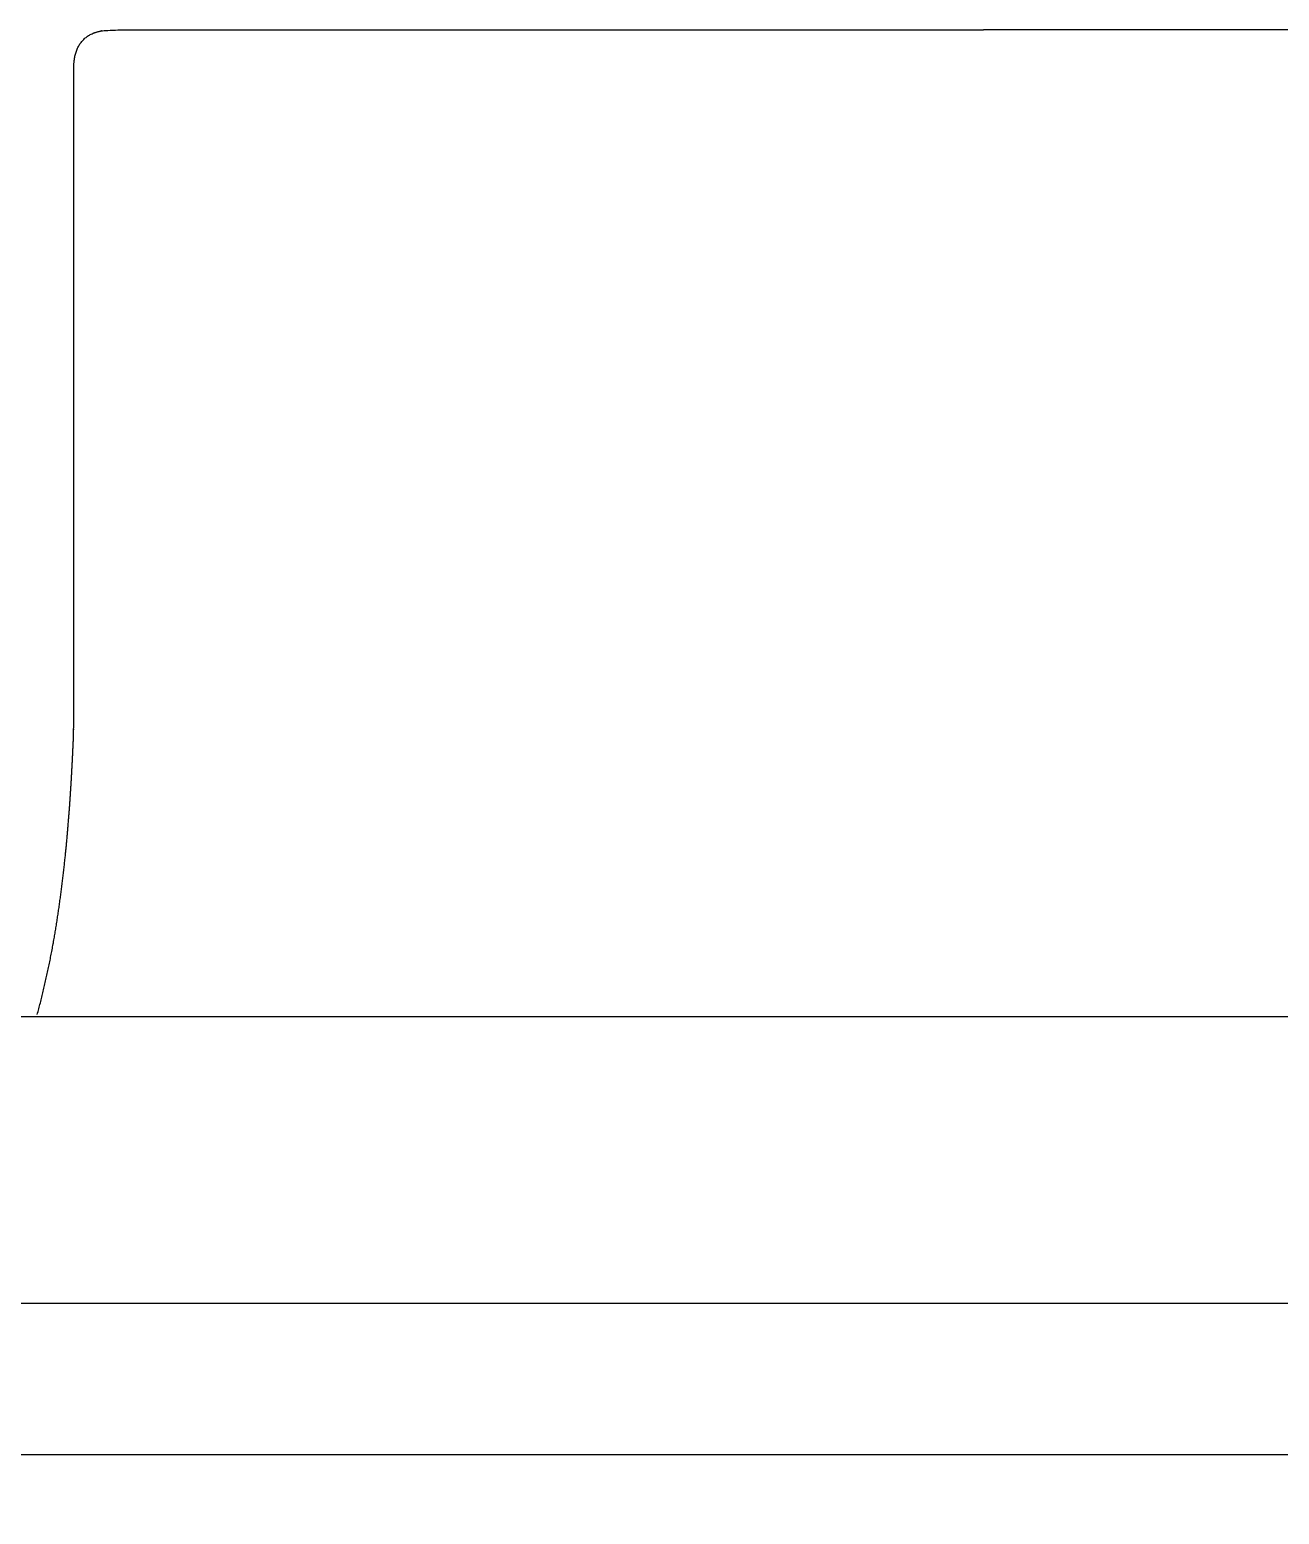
# Model space of a CAD drawing. Extents: x -912 to 8450, y -583 to 4401.
# Drawn here: x 5619.8 to 5950.5, y 40.4 to 433.5 of the extents above; entities that cross this region are included whole.
import ezdxf

# ---------------------------------------------------------------- set-up
doc = ezdxf.new("R2010")
doc.units = 0
doc.header["$MEASUREMENT"] = 0
doc.layers.add('4', color=7, linetype='CONTINUOUS')

msp = doc.modelspace()

# ---------------------------------------------------------------- linework, layer by layer
at = {"layer": '4', "color": 3, "linetype": 'CONTINUOUS'}
for p, q in [((6322.2408, 433.42183), (5872.2408, 433.42183)), ((6322.2397, 172.12378), (5872.2397, 172.12378)), ((5872.2424, 96.315115), (6322.2424, 96.315115)), ((6322.2423, 56.197594), (5872.2423, 56.197594))]:
    msp.add_line(p, q, dxfattribs=at)
for points, knots in [([(5621.7843, 172.74309), (5623.5162, 178.96678), (5624.9569, 185.27694), (5626.1621, 191.64082), (5627.9895, 203.2171), (5629.2979, 214.88478), (5630.1085, 223.59389), (5630.7509, 232.32981), (5631.1431, 241.08949), (5631.3944, 244.88393), (5631.4361, 248.69302), (5631.4383, 248.99181), (5631.5335, 268.91849), (5631.3874, 288.87429), (5631.502, 308.51238), (5631.4297, 342.86197), (5631.4781, 377.20858), (5631.43, 391.91513), (5631.4927, 408.49979), (5631.4278, 425.11522), (5631.6136, 427.10256), (5633.2629, 431.0514), (5637.0067, 433.194), (5639.3749, 433.43708), (5676.9993, 433.40235), (5714.6208, 433.44565), (5750.0383, 433.41148), (5795.7261, 433.42727), (5841.4163, 433.42111), (5851.6912, 433.42121), (5861.966, 433.42162), (5872.2408, 433.42183)], [0, 0, 0, 0, 0, 0, 0.065599605, 0.065599605, 0.065599605, 0.1186231, 0.1186231, 0.15391366, 0.15391366, 0.15391366, 0.15691667, 0.15691667, 0.15691667, 0.35415501, 0.35415501, 0.35415501, 0.50144954, 0.50144954, 0.50144954, 0.52057355, 0.52057355, 0.52057355, 0.54268683, 0.54268683, 0.54268683, 0.89715745, 0.89715745, 0.89715745, 1, 1, 1, 1, 1, 1]), ([(5872.2397, 172.12378), (5852.4877, 172.12386), (5787.9457, 172.12516), (5633.8233, 172.12194), (5390.1216, 172.12547), (5101.6284, 172.12665), (4810.4941, 172.11887), (4552.9507, 172.12962), (4384.9888, 172.12076), (4306.6059, 172.12633), (4267.4149, 172.12279), (4250.6185, 172.12577), (4242.2208, 172.11626), (4233.8223, 172.13417), (4225.4234, 172.123), (4219.8275, 172.09585), (4214.2306, 172.11254), (4208.67, 172.21027), (4203.0634, 172.3507), (4197.604, 171.21742), (4191.8307, 169.27592), (4186.6731, 165.98768), (4184.1199, 163.85787), (4181.9763, 161.32465), (4180.324, 158.51461)], [0, 0, 0, 0, 0, 0, 0.058205829, 0.19019449, 0.45417181, 0.71814913, 0.85013779, 0.91613212, 0.94912928, 0.94912928, 0.94912928, 0.96562787, 0.96562787, 0.97387716, 0.97387716, 0.97387716, 0.98212645, 0.98212645, 0.99026374, 0.99026374, 0.99026374, 1, 1, 1, 1, 1, 1]), ([(4180.2687, 111.35205), (4181.7578, 108.51456), (4183.6203, 105.87361), (4185.8681, 103.5238), (4190.8712, 99.644917), (4196.7486, 97.357545), (4199.743, 96.685732), (4205.5667, 96.150701), (4211.4338, 96.275306), (4214.2319, 96.323726), (4219.8276, 96.343891), (4225.4236, 96.317877), (4228.2233, 96.311915), (4236.6223, 96.3097), (4245.0205, 96.318679), (4250.6189, 96.313063), (4267.4156, 96.315328), (4284.2117, 96.313827), (4317.8046, 96.31499), (4351.3972, 96.313898), (4429.7803, 96.31478), (4586.5461, 96.313656), (4832.8929, 96.315745), (5101.6345, 96.313108), (5370.3762, 96.316008), (5614.0785, 96.314183), (5768.1999, 96.315396), (5832.741, 96.314826), (5852.4917, 96.315023), (5872.2424, 96.315115)], [0, 0, 0, 0, 0, 0, 0.0094402979, 0.0094402979, 0.0094402979, 0.018405482, 0.018405482, 0.018405482, 0.02665034, 0.02665034, 0.02665034, 0.034895198, 0.034895198, 0.034895198, 0.051384914, 0.051384914, 0.051384914, 0.084364347, 0.084364347, 0.15032321, 0.15032321, 0.28224094, 0.5460764, 0.80991187, 0.9418296, 0.9418296, 1, 1, 1, 1, 1, 1]), ([(5872.2423, 56.197592), (5718.1274, 56.197761), (5474.4774, 56.198998), (5186.0636, 56.194612), (4864.0694, 56.202711), (4542.0803, 56.195558), (4368.6067, 56.200451), (4284.6694, 56.197395), (4245.4979, 56.198991), (4237.1043, 56.19662), (4228.7103, 56.200919), (4225.9118, 56.2049), (4220.3163, 56.186132), (4214.7229, 56.17476), (4211.9287, 56.197018), (4205.2609, 56.374303), (4198.6391, 55.75347), (4194.8745, 54.561843), (4189.0463, 51.479269), (4184.3991, 46.971585), (4182.7403, 44.93336), (4181.3175, 42.739719), (4180.1368, 40.431908)], [0, 0, 0, 0, 0, 0, 0.4537146, 0.71730289, 0.84909704, 0.94794265, 0.94794265, 0.96441692, 0.96441692, 0.96441692, 0.97265405, 0.97265405, 0.97265405, 0.98089119, 0.98089119, 0.98089119, 0.99222283, 0.99222283, 0.99222283, 1, 1, 1, 1, 1, 1])]:
    msp.add_open_spline(points, degree=5, knots=knots, dxfattribs=at)

doc.saveas('drawing.dxf')
